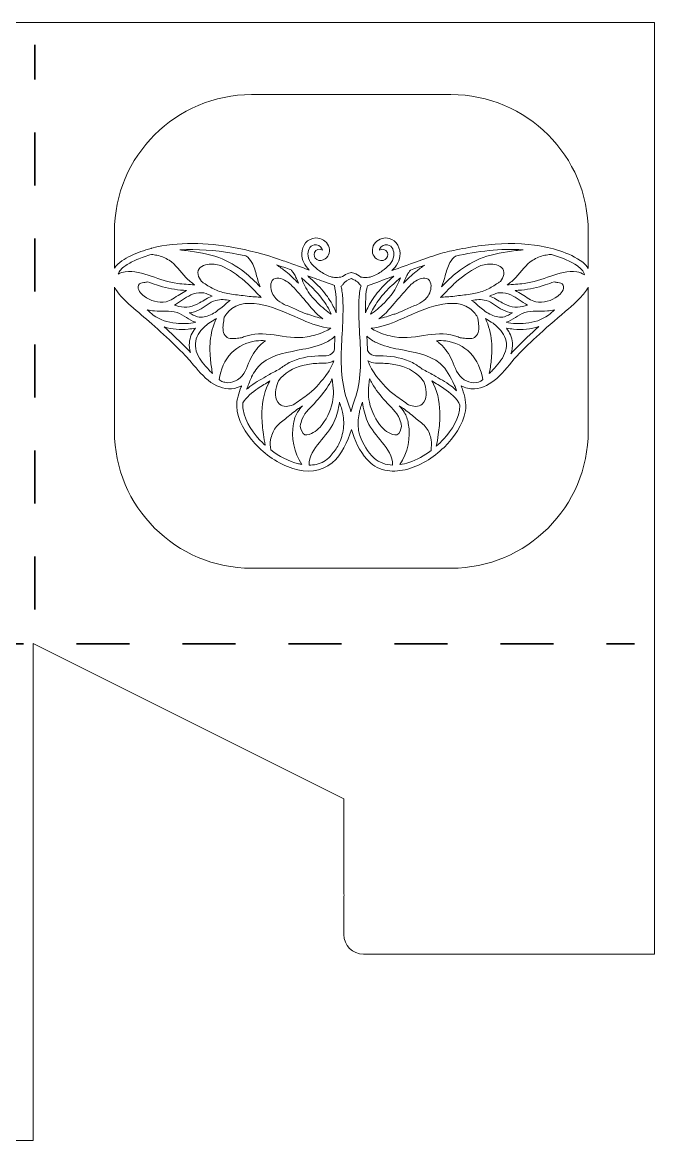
# Model space of a CAD drawing. Extents: x -186 to 798, y -614 to -178.
# Drawn here: x 552.3 to 798.2, y -613.6 to -178.5 of the extents above; entities that cross this region are included whole.
import ezdxf

# ---------------------------------------------------------------- set-up
doc = ezdxf.new("R2010")
doc.units = 0
doc.header["$MEASUREMENT"] = 0
doc.linetypes.add('AI-Linetype-4', pattern=[41.240002, 20.620001, -20.620001])
doc.linetypes.add('AI-Linetype-5', pattern=[41.240002, 20.620001, -20.620001])
doc.layers.add('Layer 1', color=7, linetype='Continuous')

# ---------------------------------------------------------------- blocks, each defined once
blk = doc.blocks.new('block 2')
at = {"layer": 'Layer 1', "lineweight": 0}
for points, knots in [([(322.07, -178.46), (322.07, -178.46), (72.07, -178.46), (72.07, -178.46), (72.07, -178.46), (65.76, -178.46), (65.76, -178.46), (65.76, -178.46), (-166.11, -178.46), (-166.11, -178.46), (-166.11, -178.46), (-166.11, -178.83), (-166.11, -178.83), (-166.11, -178.83), (-167.48, -178.83), (-167.48, -178.83), (-167.48, -178.83), (-168.48, -178.83), (-168.48, -178.83), (-168.48, -178.83), (-185.89, -202.82), (-185.89, -202.82), (-185.89, -202.82), (-185.89, -392.3), (-185.89, -392.3), (-185.89, -392.3), (-168.48, -420.23), (-168.48, -420.23), (-168.48, -420.23), (-168.34, -420.23), (-168.34, -420.23), (-168.34, -420.23), (-167.48, -421.95), (-167.48, -421.95), (-167.48, -421.95), (-158.8, -439.3), (-158.8, -439.3), (-158.8, -439.3), (-107.9, -541.09), (-107.9, -541.09), (-107.9, -541.09), (-107.9, -589.36), (-107.9, -589.36), (-107.9, -589.57), (-107.89, -589.78), (-107.88, -589.99), (-108.03, -590.57), (-108.11, -591.17), (-108.11, -591.8), (-108.11, -591.8), (-108.11, -605.99), (-108.11, -605.99), (-108.11, -610.19), (-104.7, -613.6), (-100.5, -613.6), (-100.5, -613.6), (-86.31, -613.6), (-86.31, -613.6), (-85.89, -613.6), (-85.49, -613.56), (-85.09, -613.49), (-84.64, -613.52), (-84.19, -613.53), (-83.73, -613.53), (-83.73, -613.53), (-11.22, -613.53), (-11.22, -613.53), (-10.81, -613.53), (-10.41, -613.52), (-10.01, -613.5), (-9.63, -613.56), (-9.25, -613.6), (-8.86, -613.6), (-8.86, -613.6), (5.34, -613.6), (5.34, -613.6), (9.54, -613.6), (12.95, -610.19), (12.95, -605.99), (12.95, -605.99), (12.95, -591.8), (12.95, -591.8), (12.95, -591.5), (12.93, -591.22), (12.89, -590.94), (12.93, -590.43), (12.95, -589.93), (12.95, -589.42), (12.95, -589.42), (12.95, -541.09), (12.95, -541.09), (12.95, -541.09), (63.83, -439.3), (63.83, -439.3), (63.83, -439.3), (65.76, -435.43), (65.76, -435.43), (65.76, -435.43), (73.39, -420.18), (73.39, -420.18), (73.39, -420.18), (73.39, -541.09), (73.39, -541.09), (73.39, -541.09), (170.09, -541.09), (170.09, -541.09), (170.36, -541.09), (170.63, -541.08), (170.89, -541.07), (171.38, -541.16), (171.89, -541.22), (172.41, -541.22), (172.41, -541.22), (186.61, -541.22), (186.61, -541.22), (190.81, -541.22), (194.21, -537.81), (194.21, -533.61), (194.21, -533.61), (194.21, -519.42), (194.21, -519.42), (194.21, -519.09), (194.19, -518.77), (194.15, -518.46), (194.18, -517.93), (194.2, -517.4), (194.2, -516.86), (194.2, -516.86), (194.2, -480.6), (194.2, -480.6), (194.2, -480.6), (314.74, -420.33), (314.74, -420.33), (314.74, -420.33), (314.74, -613.53), (314.74, -613.53), (314.74, -613.53), (351, -613.53), (351, -613.53), (351.91, -613.53), (352.8, -613.48), (353.67, -613.39), (353.67, -613.39), (367.45, -613.39), (367.45, -613.39), (371.65, -613.39), (375.06, -609.98), (375.06, -605.78), (375.06, -605.78), (375.06, -592.1), (375.06, -592.1), (375.16, -591.22), (375.21, -590.33), (375.22, -589.42), (375.22, -589.42), (375.22, -541.09), (375.22, -541.09), (375.22, -541.09), (496.07, -541.09), (496.07, -541.09), (496.07, -541.09), (496.07, -589.36), (496.07, -589.36), (496.07, -589.56), (496.08, -589.76), (496.08, -589.96), (495.97, -590.48), (495.9, -591.03), (495.9, -591.58), (495.9, -591.58), (495.9, -605.78), (495.9, -605.78), (495.9, -609.98), (499.31, -613.39), (503.51, -613.39), (503.51, -613.39), (517.6, -613.39), (517.6, -613.39), (518.47, -613.48), (519.35, -613.53), (520.24, -613.53), (520.24, -613.53), (556.53, -613.53), (556.53, -613.53), (556.53, -613.53), (556.53, -420.18), (556.53, -420.18), (556.53, -420.18), (677.35, -480.59), (677.35, -480.59), (677.35, -480.6), (677.36, -516.91), (677.35, -516.92), (677.35, -517.32), (677.36, -517.72), (677.38, -518.12), (677.33, -518.48), (677.3, -518.84), (677.3, -519.2), (677.3, -519.2), (677.3, -533.4), (677.3, -533.4), (677.3, -537.6), (680.7, -541.01), (684.9, -541.01), (684.9, -541.01), (699.1, -541.01), (699.1, -541.01), (699.21, -541.01), (699.31, -541), (699.42, -540.99), (700.11, -541.05), (700.81, -541.09), (701.52, -541.09), (701.52, -541.09), (798.2, -541.09), (798.2, -541.09), (798.2, -541.09), (798.2, -178.46), (798.2, -178.46), (798.2, -178.46), (322.07, -178.46), (322.07, -178.46)], [0, 0, 0, 0, 1, 1, 1, 2, 2, 2, 3, 3, 3, 4, 4, 4, 5, 5, 5, 6, 6, 6, 7, 7, 7, 8, 8, 8, 9, 9, 9, 10, 10, 10, 11, 11, 11, 12, 12, 12, 13, 13, 13, 14, 14, 14, 15, 15, 15, 16, 16, 16, 17, 17, 17, 18, 18, 18, 19, 19, 19, 20, 20, 20, 21, 21, 21, 22, 22, 22, 23, 23, 23, 24, 24, 24, 25, 25, 25, 26, 26, 26, 27, 27, 27, 28, 28, 28, 29, 29, 29, 30, 30, 30, 31, 31, 31, 32, 32, 32, 33, 33, 33, 34, 34, 34, 35, 35, 35, 36, 36, 36, 37, 37, 37, 38, 38, 38, 39, 39, 39, 40, 40, 40, 41, 41, 41, 42, 42, 42, 43, 43, 43, 44, 44, 44, 45, 45, 45, 46, 46, 46, 47, 47, 47, 48, 48, 48, 49, 49, 49, 50, 50, 50, 51, 51, 51, 52, 52, 52, 53, 53, 53, 54, 54, 54, 55, 55, 55, 56, 56, 56, 57, 57, 57, 58, 58, 58, 59, 59, 59, 60, 60, 60, 61, 61, 61, 62, 62, 62, 63, 63, 63, 64, 64, 64, 65, 65, 65, 66, 66, 66, 67, 67, 67, 68, 68, 68, 69, 69, 69, 70, 70, 70, 71, 71, 71, 72, 72, 72, 73, 73, 73, 74, 74, 74, 74]), ([(772.37, -274.17), (771.83, -273.29), (771.1, -272.5), (770.23, -271.82), (767.64, -269.79), (764.38, -268.43), (761.29, -267.37), (758.13, -266.28), (754.85, -265.58), (751.54, -265.13), (744.73, -264.22), (737.82, -264.44), (731.02, -265.29), (727.65, -265.72), (724.31, -266.29), (721, -266.99), (718.69, -267.48), (716.34, -267.96), (714.08, -268.67), (711.23, -269.57), (708.41, -270.62), (705.59, -271.62), (702.39, -272.76), (699.19, -273.92), (695.99, -275.07), (697.85, -273.31), (699.24, -271.1), (699.18, -268.41), (699.11, -265.25), (697.03, -262.42), (693.69, -262.35), (691.61, -262.3), (689.62, -263.51), (688.77, -265.41), (687.99, -267.17), (688.45, -269.39), (690.08, -270.52), (691.02, -271.18), (692.34, -271.36), (693.36, -270.74), (694.24, -270.2), (694.63, -269.04), (694.25, -268.07), (693.74, -266.8), (692.27, -266.36), (691.17, -267.04), (691.19, -266.84), (691.23, -266.65), (691.31, -266.48), (691.82, -265.35), (693.11, -264.8), (694.29, -265.01), (696.27, -265.35), (696.91, -267.49), (696.74, -269.25), (696.5, -271.84), (694.24, -273.75), (692.26, -275.17), (690.98, -276.09), (689.55, -276.89), (688.05, -277.39), (687.35, -277.63), (686.62, -277.73), (685.88, -277.73), (685.31, -277.72), (684.57, -277.71), (683.94, -277.56), (683.12, -276.89), (682.19, -276.36), (681.17, -276.02), (680.89, -275.93), (680.6, -275.85), (680.31, -275.78), (680.28, -275.78), (680.26, -275.77), (680.23, -275.77), (680.21, -275.77), (680.18, -275.78), (680.16, -275.78), (679.86, -275.85), (679.57, -275.93), (679.29, -276.02), (678.39, -276.32), (677.55, -276.77), (676.8, -277.34), (676.79, -277.35), (676.77, -277.35), (676.76, -277.36), (676.06, -277.69), (675, -277.72), (674.24, -277.73), (673.5, -277.73), (672.77, -277.63), (672.07, -277.39), (670.57, -276.89), (669.14, -276.09), (667.86, -275.17), (665.88, -273.75), (663.62, -271.84), (663.38, -269.25), (663.21, -267.49), (663.84, -265.35), (665.83, -265.01), (667.01, -264.8), (668.3, -265.35), (668.81, -266.48), (668.89, -266.65), (668.93, -266.84), (668.95, -267.04), (667.85, -266.36), (666.38, -266.8), (665.87, -268.07), (665.49, -269.04), (665.88, -270.2), (666.76, -270.74), (667.78, -271.36), (669.1, -271.18), (670.04, -270.52), (671.67, -269.39), (672.13, -267.17), (671.34, -265.41), (670.5, -263.51), (668.5, -262.3), (666.43, -262.35), (663.08, -262.42), (661, -265.25), (660.94, -268.41), (660.88, -270.99), (662.15, -273.12), (663.89, -274.84), (661.87, -274.12), (659.86, -273.4), (657.84, -272.68), (655.98, -272.01), (654.13, -271.35), (652.27, -270.69), (647.46, -269), (639.43, -266.87), (634.41, -266.02), (624.08, -264.28), (612.91, -263.63), (602.64, -266.32), (602.61, -266.32), (602.59, -266.32), (602.56, -266.32), (602.47, -266.31), (602.39, -266.35), (602.33, -266.4), (599.65, -267.12), (597.02, -268.07), (594.5, -269.29), (592.12, -270.44), (589.52, -271.84), (588.08, -274.13), (588.08, -274.13), (588.08, -259.94), (588.08, -259.94), (588.08, -230.46), (611.98, -206.56), (641.46, -206.56), (641.46, -206.56), (718.99, -206.56), (718.99, -206.56), (748.47, -206.56), (772.37, -230.46), (772.37, -259.94), (772.37, -259.94), (772.37, -274.17), (772.37, -274.17)], [0, 0, 0, 0, 1, 1, 1, 2, 2, 2, 3, 3, 3, 4, 4, 4, 5, 5, 5, 6, 6, 6, 7, 7, 7, 8, 8, 8, 9, 9, 9, 10, 10, 10, 11, 11, 11, 12, 12, 12, 13, 13, 13, 14, 14, 14, 15, 15, 15, 16, 16, 16, 17, 17, 17, 18, 18, 18, 19, 19, 19, 20, 20, 20, 21, 21, 21, 22, 22, 22, 23, 23, 23, 24, 24, 24, 25, 25, 25, 26, 26, 26, 27, 27, 27, 28, 28, 28, 29, 29, 29, 30, 30, 30, 31, 31, 31, 32, 32, 32, 33, 33, 33, 34, 34, 34, 35, 35, 35, 36, 36, 36, 37, 37, 37, 38, 38, 38, 39, 39, 39, 40, 40, 40, 41, 41, 41, 42, 42, 42, 43, 43, 43, 44, 44, 44, 45, 45, 45, 46, 46, 46, 47, 47, 47, 48, 48, 48, 49, 49, 49, 50, 50, 50, 51, 51, 51, 52, 52, 52, 53, 53, 53, 54, 54, 54, 55, 55, 55, 56, 56, 56, 56]), ([(615.87, -277.72), (616.9, -278.8), (618.08, -279.75), (619.32, -280.62), (617.12, -280.37), (614.88, -280.33), (612.69, -280.04), (609.09, -279.56), (605.77, -278.35), (602.35, -277.21), (599.22, -276.17), (595.57, -274.99), (592.24, -275.47), (591.32, -275.6), (590.36, -275.94), (589.53, -276.46), (589.57, -276.32), (589.62, -276.19), (589.67, -276.06), (590.21, -274.75), (591.38, -273.77), (592.54, -273.03), (593.89, -272.16), (595.34, -271.43), (596.81, -270.78), (598.67, -269.96), (600.59, -269.29), (602.55, -268.76), (603.24, -268.84), (603.94, -268.95), (604.62, -269.09), (606.33, -269.44), (607.83, -270.08), (609.31, -271), (612.02, -272.69), (613.7, -275.45), (615.87, -277.72)], [0, 0, 0, 0, 1, 1, 1, 2, 2, 2, 3, 3, 3, 4, 4, 4, 5, 5, 5, 6, 6, 6, 7, 7, 7, 8, 8, 8, 9, 9, 9, 10, 10, 10, 11, 11, 11, 12, 12, 12, 12]), ([(638.62, -275.66), (635.59, -273.31), (632.25, -271.33), (628.66, -269.98), (624.59, -268.46), (620.25, -267.8), (615.95, -267.29), (615.15, -267.19), (614.34, -267.1), (613.53, -267.02), (614.39, -266.96), (615.24, -266.93), (616.09, -266.9), (622.89, -266.73), (629.68, -267.46), (636.35, -268.74), (637.31, -268.92), (638.27, -269.11), (639.23, -269.32), (640.18, -269.99), (640.95, -270.82), (641.55, -271.92), (642.44, -273.55), (642.94, -275.29), (643.4, -277.07), (643.78, -278.56), (644.21, -279.98), (644.78, -281.33), (642.83, -279.33), (640.85, -277.39), (638.62, -275.66)], [0, 0, 0, 0, 1, 1, 1, 2, 2, 2, 3, 3, 3, 4, 4, 4, 5, 5, 5, 6, 6, 6, 7, 7, 7, 8, 8, 8, 9, 9, 9, 10, 10, 10, 10]), ([(744.17, -267.29), (739.87, -267.8), (735.53, -268.46), (731.46, -269.98), (727.87, -271.33), (724.52, -273.31), (721.5, -275.66), (719.27, -277.39), (717.28, -279.33), (715.34, -281.33), (715.91, -279.98), (716.34, -278.56), (716.72, -277.07), (717.18, -275.29), (717.68, -273.55), (718.57, -271.92), (719.13, -270.88), (719.85, -270.09), (720.73, -269.43), (729.23, -267.55), (738.26, -266.35), (747.06, -266.97), (746.09, -267.07), (745.13, -267.17), (744.17, -267.29)], [0, 0, 0, 0, 1, 1, 1, 2, 2, 2, 3, 3, 3, 4, 4, 4, 5, 5, 5, 6, 6, 6, 7, 7, 7, 8, 8, 8, 8]), ([(757.77, -277.21), (754.35, -278.35), (751.03, -279.56), (747.43, -280.04), (745.24, -280.33), (743, -280.37), (740.8, -280.62), (742.04, -279.75), (743.22, -278.8), (744.25, -277.72), (746.42, -275.45), (748.09, -272.69), (750.81, -271), (752.28, -270.08), (753.79, -269.44), (755.49, -269.09), (756.24, -268.94), (757, -268.82), (757.76, -268.73), (758.25, -268.87), (758.74, -269.01), (759.23, -269.15), (762.33, -270.1), (765.45, -271.37), (768.16, -273.18), (769.52, -274.1), (770.58, -275.27), (770.92, -276.68), (770.02, -276.04), (768.92, -275.62), (767.88, -275.47), (764.55, -274.99), (760.9, -276.17), (757.77, -277.21)], [0, 0, 0, 0, 1, 1, 1, 2, 2, 2, 3, 3, 3, 4, 4, 4, 5, 5, 5, 6, 6, 6, 7, 7, 7, 8, 8, 8, 9, 9, 9, 10, 10, 10, 11, 11, 11, 11]), ([(644.05, -285.37), (643.13, -285.25), (642.19, -285.19), (641.26, -285.19), (641.23, -285.19), (641.21, -285.18), (641.19, -285.18), (640.18, -285.03), (639.17, -284.9), (638.15, -284.79), (636.16, -284.57), (634.16, -284.33), (632.18, -283.96), (630.44, -283.64), (628.74, -283.19), (627.14, -282.42), (625.65, -281.71), (624.26, -280.81), (622.88, -279.92), (622.56, -279.71), (622.24, -279.5), (621.92, -279.29), (621.32, -278.48), (620.83, -277.61), (620.62, -276.63), (620.14, -274.28), (622.15, -272.91), (624.23, -272.62), (625.96, -272.37), (627.8, -272.57), (629.49, -273.06), (632.89, -274.58), (636.01, -276.75), (638.8, -279.2), (640.19, -280.42), (641.52, -281.71), (642.8, -283.04), (643.6, -283.87), (644.37, -284.73), (645.19, -285.54), (644.81, -285.47), (644.43, -285.41), (644.05, -285.37)], [0, 0, 0, 0, 1, 1, 1, 2, 2, 2, 3, 3, 3, 4, 4, 4, 5, 5, 5, 6, 6, 6, 7, 7, 7, 8, 8, 8, 9, 9, 9, 10, 10, 10, 11, 11, 11, 12, 12, 12, 13, 13, 13, 14, 14, 14, 14]), ([(651.15, -272.77), (653.04, -273.44), (654.93, -274.11), (656.82, -274.78), (657.05, -275.11), (657.35, -275.41), (657.58, -275.73), (657.96, -276.27), (658.26, -276.85), (658.55, -277.43), (658.95, -278.27), (659.3, -279.13), (659.65, -279.98), (658.09, -278.36), (656.47, -276.81), (654.71, -275.4), (653.58, -274.49), (652.39, -273.6), (651.15, -272.77)], [0, 0, 0, 0, 1, 1, 1, 2, 2, 2, 3, 3, 3, 4, 4, 4, 5, 5, 5, 6, 6, 6, 6]), ([(700.47, -279.98), (700.82, -279.13), (701.17, -278.27), (701.57, -277.43), (701.85, -276.85), (702.16, -276.27), (702.54, -275.73), (702.74, -275.45), (702.99, -275.19), (703.21, -274.91), (705.06, -274.23), (706.92, -273.55), (708.78, -272.9), (707.61, -273.69), (706.48, -274.54), (705.4, -275.4), (703.65, -276.81), (702.02, -278.36), (700.47, -279.98)], [0, 0, 0, 0, 1, 1, 1, 2, 2, 2, 3, 3, 3, 4, 4, 4, 5, 5, 5, 6, 6, 6, 6]), ([(717.32, -283.04), (718.6, -281.71), (719.93, -280.42), (721.31, -279.2), (724.11, -276.75), (727.23, -274.58), (730.63, -273.06), (732.32, -272.57), (734.16, -272.37), (735.89, -272.62), (737.97, -272.91), (739.98, -274.28), (739.5, -276.63), (739.29, -277.61), (738.8, -278.48), (738.2, -279.29), (737.88, -279.5), (737.56, -279.71), (737.24, -279.92), (735.85, -280.81), (734.47, -281.71), (732.98, -282.42), (731.38, -283.19), (729.68, -283.64), (727.93, -283.96), (725.96, -284.33), (723.96, -284.57), (721.97, -284.79), (720.95, -284.9), (719.94, -285.03), (718.92, -285.18), (718.9, -285.18), (718.88, -285.19), (718.86, -285.19), (717.93, -285.19), (716.99, -285.25), (716.07, -285.37), (715.69, -285.41), (715.31, -285.47), (714.93, -285.54), (715.75, -284.73), (716.52, -283.87), (717.32, -283.04)], [0, 0, 0, 0, 1, 1, 1, 2, 2, 2, 3, 3, 3, 4, 4, 4, 5, 5, 5, 6, 6, 6, 7, 7, 7, 8, 8, 8, 9, 9, 9, 10, 10, 10, 11, 11, 11, 12, 12, 12, 13, 13, 13, 14, 14, 14, 14]), ([(655.43, -279.46), (655.83, -279.74), (656.22, -280.05), (656.6, -280.38), (658.41, -282.27), (660.14, -284.24), (661.84, -286.19), (663.78, -288.42), (665.63, -290.91), (667.9, -292.83), (668.31, -293.17), (668.73, -293.49), (669.17, -293.78), (667.21, -293.36), (665.3, -292.69), (663.4, -292.06), (662.9, -291.9), (662.39, -291.73), (661.88, -291.55), (660.84, -291.13), (659.82, -290.68), (658.79, -290.22), (657.23, -289.53), (655.67, -288.84), (654.09, -288.2), (652.98, -287.56), (651.92, -286.85), (650.94, -286.03), (650.92, -286.01), (650.89, -285.98), (650.87, -285.95), (650.26, -285.28), (649.75, -284.52), (649.39, -283.68), (648.76, -282.22), (648.51, -279.53), (649.95, -278.41), (651.43, -277.24), (654.13, -278.56), (655.43, -279.46)], [0, 0, 0, 0, 1, 1, 1, 2, 2, 2, 3, 3, 3, 4, 4, 4, 5, 5, 5, 6, 6, 6, 7, 7, 7, 8, 8, 8, 9, 9, 9, 10, 10, 10, 11, 11, 11, 12, 12, 12, 13, 13, 13, 13]), ([(667.29, -284.1), (668.79, -285.83), (670.19, -287.71), (671.31, -289.72), (671.72, -290.46), (672.08, -291.22), (672.42, -291.99), (671.48, -291.46), (670.59, -290.81), (669.77, -290.08), (667.92, -288.45), (666.11, -286.68), (664.54, -284.78), (662.97, -282.89), (661.99, -280.82), (661.07, -278.56), (660.98, -278.35), (660.89, -278.13), (660.8, -277.91), (661.2, -278.25), (661.61, -278.59), (662.01, -278.94), (663.87, -280.54), (665.67, -282.23), (667.29, -284.1)], [0, 0, 0, 0, 1, 1, 1, 2, 2, 2, 3, 3, 3, 4, 4, 4, 5, 5, 5, 6, 6, 6, 7, 7, 7, 8, 8, 8, 8]), ([(674.31, -291.49), (674.01, -290.62), (673.62, -289.78), (673.21, -288.96), (672.13, -286.83), (670.8, -284.85), (669.25, -283.04), (667.53, -281.02), (665.62, -279.18), (663.62, -277.44), (663.47, -277.31), (663.32, -277.19), (663.17, -277.06), (665.6, -277.93), (668.02, -278.79), (670.44, -279.66), (671.5, -280.04), (672.56, -280.42), (673.62, -280.79), (673.99, -282.36), (674.25, -283.86), (674.29, -285.52), (674.33, -287.51), (674.36, -289.5), (674.31, -291.49)], [0, 0, 0, 0, 1, 1, 1, 2, 2, 2, 3, 3, 3, 4, 4, 4, 5, 5, 5, 6, 6, 6, 7, 7, 7, 8, 8, 8, 8]), ([(683.55, -301.09), (683.97, -308.74), (684.25, -316.59), (681.97, -323.99), (681.35, -326.01), (680.6, -327.98), (680.06, -330.01), (679.52, -327.98), (678.77, -326.01), (678.15, -323.99), (675.86, -316.59), (676.15, -308.74), (676.57, -301.09), (676.78, -297.15), (677.04, -293.19), (677.01, -289.24), (676.99, -287.35), (676.92, -285.47), (676.68, -283.6), (676.57, -282.82), (676.44, -281.99), (676.18, -281.23), (676.45, -281.05), (676.68, -280.77), (676.93, -280.43), (677.76, -279.33), (678.93, -278.58), (680.23, -278.18), (681.62, -278.61), (682.8, -279.44), (683.68, -280.64), (683.79, -280.79), (683.9, -280.92), (684.01, -281.03), (683.7, -281.85), (683.55, -282.75), (683.44, -283.6), (683.2, -285.47), (683.12, -287.35), (683.11, -289.24), (683.08, -293.19), (683.34, -297.15), (683.55, -301.09)], [0, 0, 0, 0, 1, 1, 1, 2, 2, 2, 3, 3, 3, 4, 4, 4, 5, 5, 5, 6, 6, 6, 7, 7, 7, 8, 8, 8, 9, 9, 9, 10, 10, 10, 11, 11, 11, 12, 12, 12, 13, 13, 13, 14, 14, 14, 14]), ([(696.5, -277.44), (694.5, -279.18), (692.59, -281.02), (690.87, -283.04), (689.32, -284.85), (687.99, -286.83), (686.91, -288.96), (686.49, -289.78), (686.11, -290.62), (685.8, -291.49), (685.76, -289.5), (685.78, -287.51), (685.83, -285.52), (685.87, -283.91), (686.11, -282.45), (686.47, -280.95), (686.96, -280.77), (687.45, -280.58), (687.94, -280.4), (690.86, -279.36), (693.78, -278.31), (696.7, -277.27), (696.63, -277.33), (696.56, -277.38), (696.5, -277.44)], [0, 0, 0, 0, 1, 1, 1, 2, 2, 2, 3, 3, 3, 4, 4, 4, 5, 5, 5, 6, 6, 6, 7, 7, 7, 8, 8, 8, 8]), ([(699.05, -278.56), (698.13, -280.82), (697.14, -282.89), (695.58, -284.78), (694, -286.68), (692.2, -288.45), (690.35, -290.08), (689.53, -290.81), (688.64, -291.46), (687.7, -291.99), (688.04, -291.22), (688.4, -290.46), (688.81, -289.72), (689.93, -287.71), (691.33, -285.83), (692.83, -284.1), (694.45, -282.23), (696.24, -280.54), (698.11, -278.94), (698.51, -278.59), (698.91, -278.25), (699.32, -277.91), (699.23, -278.13), (699.14, -278.35), (699.05, -278.56)], [0, 0, 0, 0, 1, 1, 1, 2, 2, 2, 3, 3, 3, 4, 4, 4, 5, 5, 5, 6, 6, 6, 7, 7, 7, 8, 8, 8, 8]), ([(703.52, -280.38), (703.9, -280.05), (704.29, -279.74), (704.69, -279.46), (705.99, -278.56), (708.68, -277.24), (710.17, -278.41), (711.61, -279.53), (711.36, -282.22), (710.73, -283.68), (710.37, -284.52), (709.86, -285.28), (709.25, -285.95), (709.23, -285.98), (709.2, -286.01), (709.17, -286.03), (708.2, -286.85), (707.14, -287.56), (706.03, -288.2), (704.45, -288.84), (702.89, -289.53), (701.33, -290.22), (700.3, -290.68), (699.27, -291.13), (698.24, -291.55), (697.73, -291.73), (697.22, -291.9), (696.72, -292.06), (694.82, -292.69), (692.91, -293.36), (690.95, -293.78), (691.39, -293.49), (691.81, -293.17), (692.22, -292.83), (694.48, -290.91), (696.34, -288.42), (698.28, -286.19), (699.98, -284.24), (701.7, -282.27), (703.52, -280.38)], [0, 0, 0, 0, 1, 1, 1, 2, 2, 2, 3, 3, 3, 4, 4, 4, 5, 5, 5, 6, 6, 6, 7, 7, 7, 8, 8, 8, 9, 9, 9, 10, 10, 10, 11, 11, 11, 12, 12, 12, 13, 13, 13, 13]), ([(772.37, -337.46), (772.37, -366.95), (748.47, -390.85), (718.99, -390.85), (718.99, -390.85), (641.46, -390.85), (641.46, -390.85), (611.98, -390.85), (588.08, -366.95), (588.08, -337.46), (588.08, -337.46), (588.08, -281.48), (588.08, -281.48), (588.09, -281.48), (588.1, -281.49), (588.11, -281.49), (588.28, -281.81), (588.46, -282.13), (588.66, -282.43), (590.2, -284.87), (592.34, -286.91), (594.49, -288.8), (597.16, -291.15), (599.91, -293.4), (602.58, -295.75), (605.69, -298.48), (608.74, -301.28), (611.72, -304.15), (613.14, -305.52), (614.57, -306.88), (615.89, -308.35), (617.24, -309.84), (618.5, -311.41), (619.81, -312.94), (622.14, -315.64), (624.67, -318.37), (627.96, -319.89), (630.85, -321.22), (634.02, -321.48), (636.96, -320.17), (637.15, -320.09), (637.34, -320), (637.52, -319.9), (637.47, -320.03), (637.42, -320.16), (637.37, -320.29), (636.51, -322.63), (635.54, -325.26), (635.65, -327.79), (635.88, -333.26), (639.12, -338.38), (642.71, -342.3), (646.69, -346.65), (651.82, -350.24), (657.47, -352.03), (662.68, -353.67), (668.51, -353.56), (672.8, -349.85), (676.59, -346.57), (678.66, -341.72), (680.24, -336.94), (681.62, -341.1), (683.37, -345.21), (686.28, -348.48), (688.12, -350.54), (690.5, -352.11), (693.22, -352.7), (695.82, -353.27), (698.52, -353.12), (701.11, -352.54), (706.84, -351.24), (712.11, -347.87), (716.28, -343.82), (720.18, -340.03), (723.7, -335.09), (724.61, -329.61), (725.08, -326.7), (724.39, -323.98), (723.43, -321.23), (723.27, -320.78), (723.11, -320.33), (722.94, -319.88), (724.52, -320.7), (726.27, -321.16), (728.12, -321.05), (731.41, -320.85), (734.35, -319.13), (736.78, -317), (739.7, -314.43), (741.98, -311.22), (744.58, -308.35), (747.31, -305.32), (750.38, -302.55), (753.38, -299.79), (757.13, -296.35), (760.97, -293.02), (764.87, -289.76), (766.37, -288.5), (767.82, -287.19), (769.15, -285.77), (770.34, -284.51), (771.55, -283.07), (772.37, -281.48), (772.37, -281.48), (772.37, -337.46), (772.37, -337.46)], [0, 0, 0, 0, 1, 1, 1, 2, 2, 2, 3, 3, 3, 4, 4, 4, 5, 5, 5, 6, 6, 6, 7, 7, 7, 8, 8, 8, 9, 9, 9, 10, 10, 10, 11, 11, 11, 12, 12, 12, 13, 13, 13, 14, 14, 14, 15, 15, 15, 16, 16, 16, 17, 17, 17, 18, 18, 18, 19, 19, 19, 20, 20, 20, 21, 21, 21, 22, 22, 22, 23, 23, 23, 24, 24, 24, 25, 25, 25, 26, 26, 26, 27, 27, 27, 28, 28, 28, 29, 29, 29, 30, 30, 30, 31, 31, 31, 32, 32, 32, 33, 33, 33, 34, 34, 34, 35, 35, 35, 35]), ([(610.83, -285.99), (609.97, -286.51), (609.08, -286.93), (608.18, -287.26), (605.16, -287.57), (602.03, -286.88), (599.61, -285), (598.43, -284.08), (596.77, -282.39), (597.47, -280.74), (597.84, -279.87), (598.72, -279.78), (599.54, -279.67), (599.99, -279.61), (600.47, -279.51), (600.96, -279.44), (602.14, -279.82), (603.31, -280.23), (604.47, -280.63), (607.5, -281.68), (610.58, -282.32), (613.76, -282.62), (614.56, -282.69), (615.36, -282.76), (616.16, -282.8), (614.29, -283.68), (612.61, -284.93), (610.83, -285.99)], [0, 0, 0, 0, 1, 1, 1, 2, 2, 2, 3, 3, 3, 4, 4, 4, 5, 5, 5, 6, 6, 6, 7, 7, 7, 8, 8, 8, 9, 9, 9, 9]), ([(751.94, -287.26), (751.04, -286.93), (750.15, -286.51), (749.29, -285.99), (747.51, -284.93), (745.83, -283.68), (743.96, -282.8), (744.76, -282.76), (745.56, -282.69), (746.36, -282.62), (749.54, -282.32), (752.62, -281.68), (755.64, -280.63), (756.81, -280.23), (757.98, -279.82), (759.16, -279.44), (759.64, -279.51), (760.12, -279.61), (760.57, -279.67), (761.4, -279.78), (762.28, -279.87), (762.65, -280.74), (763.35, -282.39), (761.69, -284.08), (760.51, -285), (758.08, -286.88), (754.96, -287.57), (751.94, -287.26)], [0, 0, 0, 0, 1, 1, 1, 2, 2, 2, 3, 3, 3, 4, 4, 4, 5, 5, 5, 6, 6, 6, 7, 7, 7, 8, 8, 8, 9, 9, 9, 9]), ([(617.82, -284.53), (619.16, -283.93), (620.59, -283.65), (622.05, -283.65), (622.34, -283.65), (622.62, -283.67), (622.89, -283.71), (623.98, -284.1), (625.04, -284.58), (626.13, -284.96), (624.37, -285.58), (622.85, -286.63), (621.18, -287.63), (618.71, -289.11), (615.98, -289.65), (613.15, -288.97), (612.6, -288.83), (612.01, -288.65), (611.38, -288.46), (613.57, -287.22), (615.52, -285.56), (617.82, -284.53)], [0, 0, 0, 0, 1, 1, 1, 2, 2, 2, 3, 3, 3, 4, 4, 4, 5, 5, 5, 6, 6, 6, 7, 7, 7, 7]), ([(625.42, -292.29), (623.83, -293), (622.06, -293.43), (620.34, -292.98), (619.22, -292.68), (618.21, -292.09), (617.21, -291.48), (618.53, -291.31), (619.83, -290.92), (621.01, -290.34), (623.24, -289.23), (625.02, -287.38), (627.46, -286.68), (629.41, -286.12), (631.25, -286.3), (633.13, -286.68), (631.97, -287.39), (630.96, -288.38), (629.94, -289.22), (628.53, -290.37), (627.09, -291.55), (625.42, -292.29)], [0, 0, 0, 0, 1, 1, 1, 2, 2, 2, 3, 3, 3, 4, 4, 4, 5, 5, 5, 6, 6, 6, 7, 7, 7, 7]), ([(661.28, -294.27), (664.74, -295.73), (668.43, -297.12), (672.21, -297.43), (671.45, -297.97), (670.63, -298.41), (669.79, -298.8), (667.63, -299.79), (665.37, -300.45), (663.03, -300.84), (658.68, -301.56), (654.45, -300.74), (650.16, -300.08), (646.12, -299.45), (642.16, -299.41), (638.29, -300.88), (638.05, -300.97), (637.81, -301.07), (637.56, -301.17), (637.38, -301.19), (637.21, -301.21), (637.03, -301.23), (636.28, -301.32), (635.53, -301.46), (634.78, -301.51), (633.2, -301.61), (631.59, -301.36), (630.8, -299.81), (629.98, -298.21), (630.36, -296.28), (630.57, -294.58), (630.62, -294.09), (630.68, -293.6), (630.78, -293.11), (631.59, -291.86), (632.57, -290.73), (633.75, -289.82), (637.6, -286.87), (643.5, -287.67), (647.84, -288.88), (652.51, -290.18), (656.83, -292.39), (661.28, -294.27)], [0, 0, 0, 0, 1, 1, 1, 2, 2, 2, 3, 3, 3, 4, 4, 4, 5, 5, 5, 6, 6, 6, 7, 7, 7, 8, 8, 8, 9, 9, 9, 10, 10, 10, 11, 11, 11, 12, 12, 12, 13, 13, 13, 14, 14, 14, 14]), ([(726.36, -289.82), (727.54, -290.73), (728.53, -291.86), (729.34, -293.11), (729.44, -293.6), (729.49, -294.09), (729.55, -294.58), (729.76, -296.28), (730.14, -298.21), (729.31, -299.81), (728.53, -301.36), (726.92, -301.61), (725.33, -301.51), (724.58, -301.46), (723.84, -301.32), (723.09, -301.23), (722.91, -301.21), (722.73, -301.19), (722.55, -301.17), (722.31, -301.07), (722.07, -300.97), (721.82, -300.88), (717.96, -299.41), (714, -299.45), (709.96, -300.08), (705.66, -300.74), (701.44, -301.56), (697.08, -300.84), (694.75, -300.45), (692.49, -299.79), (690.33, -298.8), (689.49, -298.41), (688.66, -297.97), (687.91, -297.43), (691.69, -297.12), (695.38, -295.73), (698.84, -294.27), (703.28, -292.39), (707.61, -290.18), (712.27, -288.88), (716.62, -287.67), (722.51, -286.87), (726.36, -289.82)], [0, 0, 0, 0, 1, 1, 1, 2, 2, 2, 3, 3, 3, 4, 4, 4, 5, 5, 5, 6, 6, 6, 7, 7, 7, 8, 8, 8, 9, 9, 9, 10, 10, 10, 11, 11, 11, 12, 12, 12, 13, 13, 13, 14, 14, 14, 14]), ([(730.18, -289.22), (729.16, -288.38), (728.15, -287.39), (726.99, -286.68), (728.87, -286.3), (730.71, -286.12), (732.65, -286.68), (735.09, -287.38), (736.87, -289.23), (739.11, -290.34), (740.29, -290.92), (741.59, -291.31), (742.91, -291.48), (741.91, -292.09), (740.9, -292.68), (739.78, -292.98), (738.06, -293.43), (736.29, -293), (734.7, -292.29), (733.03, -291.55), (731.59, -290.37), (730.18, -289.22)], [0, 0, 0, 0, 1, 1, 1, 2, 2, 2, 3, 3, 3, 4, 4, 4, 5, 5, 5, 6, 6, 6, 7, 7, 7, 7]), ([(733.99, -284.96), (735.08, -284.58), (736.14, -284.1), (737.23, -283.71), (737.5, -283.67), (737.78, -283.65), (738.07, -283.65), (739.53, -283.65), (740.96, -283.93), (742.3, -284.53), (744.6, -285.56), (746.55, -287.22), (748.74, -288.46), (748.11, -288.65), (747.51, -288.83), (746.97, -288.97), (744.14, -289.65), (741.41, -289.11), (738.94, -287.63), (737.27, -286.63), (735.75, -285.58), (733.99, -284.96)], [0, 0, 0, 0, 1, 1, 1, 2, 2, 2, 3, 3, 3, 4, 4, 4, 5, 5, 5, 6, 6, 6, 7, 7, 7, 7]), ([(612.04, -295.53), (608.79, -295.19), (605.84, -294.29), (603.2, -292.33), (602.38, -291.72), (601.63, -291.03), (600.85, -290.36), (601.78, -290.56), (602.71, -290.69), (603.62, -290.75), (606.55, -290.94), (609.59, -290.56), (612.44, -291.39), (615.1, -292.16), (617.01, -294.4), (619.69, -295.16), (617.19, -295.67), (614.6, -295.79), (612.04, -295.53)], [0, 0, 0, 0, 1, 1, 1, 2, 2, 2, 3, 3, 3, 4, 4, 4, 5, 5, 5, 6, 6, 6, 6]), ([(748.08, -295.53), (745.52, -295.79), (742.93, -295.67), (740.43, -295.16), (743.11, -294.4), (745.02, -292.16), (747.68, -291.39), (750.53, -290.56), (753.57, -290.94), (756.49, -290.75), (757.41, -290.69), (758.34, -290.56), (759.27, -290.36), (758.49, -291.03), (757.74, -291.72), (756.91, -292.33), (754.27, -294.29), (751.33, -295.19), (748.08, -295.53)], [0, 0, 0, 0, 1, 1, 1, 2, 2, 2, 3, 3, 3, 4, 4, 4, 5, 5, 5, 6, 6, 6, 6]), ([(625.47, -310.07), (625.64, -311.76), (625.97, -313.44), (626.24, -315.13), (625.81, -314.66), (625.34, -314.23), (624.93, -313.79), (624, -312.8), (623.09, -311.77), (622.26, -310.7), (620.67, -308.65), (619.39, -306.08), (619.57, -303.42), (619.73, -300.91), (621.21, -298.69), (622.99, -297), (623.55, -296.48), (624.15, -295.99), (624.78, -295.54), (625.67, -295.07), (626.52, -294.53), (627.31, -293.91), (627.46, -293.83), (627.61, -293.74), (627.76, -293.65), (626.4, -296.41), (625.64, -299.47), (625.36, -302.54), (625.12, -305.05), (625.22, -307.57), (625.47, -310.07)], [0, 0, 0, 0, 1, 1, 1, 2, 2, 2, 3, 3, 3, 4, 4, 4, 5, 5, 5, 6, 6, 6, 7, 7, 7, 8, 8, 8, 9, 9, 9, 10, 10, 10, 10]), ([(734.76, -302.54), (734.48, -299.47), (733.72, -296.41), (732.36, -293.65), (732.51, -293.74), (732.66, -293.83), (732.81, -293.91), (733.6, -294.53), (734.45, -295.07), (735.34, -295.54), (735.97, -295.99), (736.57, -296.48), (737.13, -297), (738.91, -298.69), (740.39, -300.91), (740.55, -303.42), (740.72, -306.08), (739.45, -308.65), (737.86, -310.7), (737.03, -311.77), (736.11, -312.8), (735.19, -313.79), (734.78, -314.23), (734.31, -314.66), (733.88, -315.13), (734.15, -313.44), (734.48, -311.76), (734.65, -310.07), (734.9, -307.57), (735, -305.05), (734.76, -302.54)], [0, 0, 0, 0, 1, 1, 1, 2, 2, 2, 3, 3, 3, 4, 4, 4, 5, 5, 5, 6, 6, 6, 7, 7, 7, 8, 8, 8, 9, 9, 9, 10, 10, 10, 10]), ([(617.65, -306.88), (616.82, -305.95), (615.97, -305.04), (615.08, -304.16), (612.59, -301.71), (610.04, -299.33), (607.45, -296.98), (610.44, -297.92), (613.72, -298.11), (616.75, -297.83), (617.69, -297.75), (618.63, -297.6), (619.56, -297.41), (618.28, -299.05), (617.4, -301.01), (617.22, -303.1), (617.11, -304.39), (617.28, -305.66), (617.65, -306.88)], [0, 0, 0, 0, 1, 1, 1, 2, 2, 2, 3, 3, 3, 4, 4, 4, 5, 5, 5, 6, 6, 6, 6]), ([(742.9, -303.1), (742.72, -301.01), (741.84, -299.05), (740.56, -297.41), (741.49, -297.6), (742.43, -297.75), (743.36, -297.83), (746.59, -298.12), (750.08, -297.89), (753.21, -296.8), (752.01, -297.89), (750.81, -298.98), (749.63, -300.09), (747.1, -302.45), (744.6, -304.84), (742.3, -307.42), (742.78, -306.04), (743.02, -304.59), (742.9, -303.1)], [0, 0, 0, 0, 1, 1, 1, 2, 2, 2, 3, 3, 3, 4, 4, 4, 5, 5, 5, 6, 6, 6, 6]), ([(633.61, -307.11), (636.17, -304.54), (639.55, -302.88), (643.14, -302.42), (644.36, -302.26), (645.59, -302.26), (646.82, -302.34), (646.29, -302.71), (645.79, -303.12), (645.32, -303.54), (643.34, -305.32), (641.81, -307.58), (640.71, -310), (639.44, -312.77), (638.78, -315.84), (635.98, -317.53), (634.9, -318.18), (633.5, -318.65), (632.16, -318.69), (631.8, -318.66), (631.44, -318.61), (631.08, -318.52), (630.51, -318.39), (629.96, -318.21), (629.43, -317.99), (629.2, -317.83), (628.99, -317.65), (628.8, -317.44), (629.37, -313.63), (630.88, -309.85), (633.61, -307.11)], [0, 0, 0, 0, 1, 1, 1, 2, 2, 2, 3, 3, 3, 4, 4, 4, 5, 5, 5, 6, 6, 6, 7, 7, 7, 8, 8, 8, 9, 9, 9, 10, 10, 10, 10]), ([(647.84, -315.75), (645.58, -317.06), (643.29, -318.36), (641.17, -319.89), (640.59, -320.3), (640.03, -320.75), (639.51, -321.24), (640.04, -319.77), (640.63, -318.31), (641.29, -316.9), (641.37, -316.73), (641.41, -316.57), (641.41, -316.4), (642.44, -314.47), (643.61, -312.63), (645.32, -311.21), (649.74, -307.51), (655.95, -306.74), (661.4, -305.67), (664.39, -305.09), (667.4, -304.38), (670.16, -303.06), (671.25, -302.53), (672.77, -301.66), (673.87, -300.55), (673.76, -302.42), (673.66, -304.29), (673.61, -306.16), (673.47, -306.45), (673.3, -306.72), (673.09, -306.98), (671.75, -308.6), (669.37, -308.21), (667.51, -308.26), (663.59, -308.36), (659.62, -309.09), (656.1, -310.87), (654.71, -311.58), (653.43, -312.44), (652.29, -313.44), (650.77, -314.13), (649.3, -314.91), (647.84, -315.75)], [0, 0, 0, 0, 1, 1, 1, 2, 2, 2, 3, 3, 3, 4, 4, 4, 5, 5, 5, 6, 6, 6, 7, 7, 7, 8, 8, 8, 9, 9, 9, 10, 10, 10, 11, 11, 11, 12, 12, 12, 13, 13, 13, 14, 14, 14, 14]), ([(707.83, -313.44), (706.69, -312.44), (705.41, -311.58), (704.02, -310.87), (700.5, -309.09), (696.52, -308.36), (692.61, -308.26), (690.75, -308.21), (688.36, -308.6), (687.03, -306.98), (686.82, -306.72), (686.65, -306.45), (686.51, -306.16), (686.46, -304.29), (686.36, -302.42), (686.25, -300.55), (687.35, -301.66), (688.87, -302.53), (689.96, -303.06), (692.72, -304.38), (695.73, -305.09), (698.72, -305.67), (704.17, -306.74), (710.38, -307.51), (714.8, -311.21), (717.4, -313.38), (718.75, -316.51), (720.27, -319.46), (720.47, -319.94), (720.66, -320.43), (720.84, -320.92), (720.94, -321.2), (721.05, -321.48), (721.16, -321.77), (720.48, -321.08), (719.73, -320.45), (718.95, -319.89), (716.83, -318.36), (714.53, -317.06), (712.27, -315.75), (710.82, -314.91), (709.34, -314.13), (707.83, -313.44)], [0, 0, 0, 0, 1, 1, 1, 2, 2, 2, 3, 3, 3, 4, 4, 4, 5, 5, 5, 6, 6, 6, 7, 7, 7, 8, 8, 8, 9, 9, 9, 10, 10, 10, 11, 11, 11, 12, 12, 12, 13, 13, 13, 14, 14, 14, 14]), ([(719.41, -310), (718.31, -307.58), (716.78, -305.32), (714.8, -303.54), (714.33, -303.12), (713.83, -302.71), (713.3, -302.34), (714.52, -302.26), (715.75, -302.26), (716.98, -302.42), (720.57, -302.88), (723.95, -304.54), (726.5, -307.11), (729.24, -309.85), (730.75, -313.63), (731.32, -317.44), (729.57, -319.38), (726.24, -318.8), (724.14, -317.53), (721.34, -315.84), (720.68, -312.77), (719.41, -310)], [0, 0, 0, 0, 1, 1, 1, 2, 2, 2, 3, 3, 3, 4, 4, 4, 5, 5, 5, 6, 6, 6, 7, 7, 7, 7]), ([(673.42, -310.12), (672.71, -312.32), (671.45, -314.36), (670.04, -316.22), (667.95, -318.97), (665.54, -321.69), (662.73, -323.71), (661.03, -324.93), (659.3, -326.09), (657.6, -327.29), (655.78, -327.95), (653.78, -328.26), (652.33, -327.03), (650.16, -325.17), (650.64, -321.82), (651.36, -319.39), (651.51, -318.88), (651.69, -318.38), (651.9, -317.89), (654.17, -314.84), (657.59, -312.91), (661.24, -311.98), (663.07, -311.51), (664.95, -311.24), (666.84, -311.14), (668.75, -311.04), (670.8, -311.29), (672.61, -310.55), (672.9, -310.43), (673.17, -310.29), (673.42, -310.12)], [0, 0, 0, 0, 1, 1, 1, 2, 2, 2, 3, 3, 3, 4, 4, 4, 5, 5, 5, 6, 6, 6, 7, 7, 7, 8, 8, 8, 9, 9, 9, 10, 10, 10, 10]), ([(686.69, -310.12), (686.95, -310.29), (687.22, -310.43), (687.51, -310.55), (689.32, -311.29), (691.37, -311.04), (693.28, -311.14), (695.16, -311.24), (697.05, -311.51), (698.88, -311.98), (702.53, -312.91), (705.95, -314.84), (708.22, -317.89), (708.43, -318.38), (708.61, -318.88), (708.76, -319.39), (709.48, -321.82), (709.96, -325.17), (707.78, -327.03), (706.34, -328.26), (704.34, -327.95), (702.52, -327.29), (700.82, -326.09), (699.09, -324.93), (697.39, -323.71), (694.58, -321.69), (692.17, -318.97), (690.08, -316.22), (688.66, -314.36), (687.41, -312.32), (686.69, -310.12)], [0, 0, 0, 0, 1, 1, 1, 2, 2, 2, 3, 3, 3, 4, 4, 4, 5, 5, 5, 6, 6, 6, 7, 7, 7, 8, 8, 8, 9, 9, 9, 10, 10, 10, 10]), ([(660.38, -335.74), (660.37, -335.69), (660.36, -335.64), (660.35, -335.6), (660.51, -334.61), (660.76, -333.66), (661.12, -332.76), (662.21, -330.02), (664.69, -328.05), (666.61, -325.91), (668.55, -323.74), (670.37, -321.44), (671.84, -318.92), (672.17, -318.36), (672.5, -317.76), (672.81, -317.14), (672.93, -318.79), (673.26, -320.48), (673.27, -321.95), (673.28, -323.41), (673.12, -324.85), (672.88, -326.29), (671.97, -329.85), (670.45, -333.33), (668.08, -335.93), (667.31, -336.78), (666.44, -337.52), (665.44, -338.08), (664.54, -338.58), (663.18, -339.13), (662.14, -338.9), (661.06, -338.66), (660.59, -336.68), (660.38, -335.74)], [0, 0, 0, 0, 1, 1, 1, 2, 2, 2, 3, 3, 3, 4, 4, 4, 5, 5, 5, 6, 6, 6, 7, 7, 7, 8, 8, 8, 9, 9, 9, 10, 10, 10, 11, 11, 11, 11]), ([(687.31, -317.14), (687.62, -317.76), (687.95, -318.36), (688.28, -318.92), (689.75, -321.44), (691.56, -323.74), (693.51, -325.91), (695.43, -328.05), (697.91, -330.02), (699, -332.76), (699.36, -333.66), (699.61, -334.61), (699.76, -335.6), (699.76, -335.64), (699.75, -335.69), (699.74, -335.74), (699.53, -336.68), (699.06, -338.66), (697.98, -338.9), (696.93, -339.13), (695.58, -338.58), (694.68, -338.08), (693.68, -337.52), (692.81, -336.78), (692.03, -335.93), (689.67, -333.33), (688.14, -329.85), (687.24, -326.29), (687, -324.85), (686.84, -323.41), (686.85, -321.95), (686.85, -320.48), (687.19, -318.79), (687.31, -317.14)], [0, 0, 0, 0, 1, 1, 1, 2, 2, 2, 3, 3, 3, 4, 4, 4, 5, 5, 5, 6, 6, 6, 7, 7, 7, 8, 8, 8, 9, 9, 9, 10, 10, 10, 11, 11, 11, 11]), ([(646.08, -338.88), (646.28, -340.22), (646.45, -341.64), (646.74, -343.02), (646.41, -342.71), (646.07, -342.4), (645.75, -342.09), (642.17, -338.59), (638.98, -334.12), (638.13, -329.08), (637.98, -328.23), (637.98, -327.39), (638.07, -326.55), (639.37, -324.23), (641.75, -322.34), (643.85, -320.95), (645.41, -319.92), (646.99, -318.92), (648.58, -317.94), (648.34, -318.34), (648.12, -318.76), (647.9, -319.18), (646, -323.04), (645.38, -327.36), (645.45, -331.62), (645.48, -334.06), (645.72, -336.47), (646.08, -338.88)], [0, 0, 0, 0, 1, 1, 1, 2, 2, 2, 3, 3, 3, 4, 4, 4, 5, 5, 5, 6, 6, 6, 7, 7, 7, 8, 8, 8, 9, 9, 9, 9]), ([(712.21, -319.18), (712, -318.76), (711.78, -318.34), (711.54, -317.94), (713.12, -318.92), (714.7, -319.92), (716.27, -320.95), (718.63, -322.51), (721.36, -324.72), (722.48, -327.45), (722.48, -327.49), (722.49, -327.53), (722.49, -327.57), (722.43, -332.41), (719.31, -337.12), (716.18, -340.57), (715.27, -341.56), (714.3, -342.52), (713.28, -343.42), (713.64, -341.92), (713.81, -340.35), (714.04, -338.88), (714.4, -336.47), (714.63, -334.06), (714.67, -331.62), (714.74, -327.36), (714.12, -323.04), (712.21, -319.18)], [0, 0, 0, 0, 1, 1, 1, 2, 2, 2, 3, 3, 3, 4, 4, 4, 5, 5, 5, 6, 6, 6, 7, 7, 7, 8, 8, 8, 9, 9, 9, 9]), ([(676.89, -330.73), (677.31, -332.89), (677.41, -335.11), (677.04, -337.29), (676.67, -339.39), (676.01, -341.45), (674.97, -343.32), (674.15, -344.79), (673.03, -346.01), (672.05, -347.34), (670.53, -348.88), (668.7, -350.02), (666.53, -350.47), (665.64, -350.66), (664.73, -350.74), (663.82, -350.74), (663.7, -347.37), (665.81, -344.45), (667.85, -341.89), (669.91, -339.31), (672.22, -336.8), (673.57, -333.75), (674.59, -331.45), (675.23, -328.85), (675.58, -326.27), (676.17, -327.71), (676.61, -329.26), (676.89, -330.73)], [0, 0, 0, 0, 1, 1, 1, 2, 2, 2, 3, 3, 3, 4, 4, 4, 5, 5, 5, 6, 6, 6, 7, 7, 7, 8, 8, 8, 9, 9, 9, 9]), ([(686.55, -333.75), (687.9, -336.8), (690.21, -339.31), (692.27, -341.89), (694.3, -344.44), (696.4, -347.35), (696.3, -350.71), (693.68, -350.64), (691.15, -349.86), (689.08, -347.99), (686.49, -345.65), (684.8, -342.52), (683.51, -339.22), (683.34, -338.58), (683.19, -337.94), (683.08, -337.29), (682.71, -335.11), (682.81, -332.89), (683.23, -330.73), (683.51, -329.26), (683.95, -327.71), (684.54, -326.27), (684.89, -328.85), (685.52, -331.45), (686.55, -333.75)], [0, 0, 0, 0, 1, 1, 1, 2, 2, 2, 3, 3, 3, 4, 4, 4, 5, 5, 5, 6, 6, 6, 7, 7, 7, 8, 8, 8, 8]), ([(648.81, -340.86), (649.14, -339.25), (649.75, -337.55), (650.74, -336.22), (651.79, -334.82), (653.27, -333.78), (654.61, -332.67), (656.07, -331.45), (657.54, -330.26), (659.08, -329.15), (659.8, -328.64), (660.53, -328.14), (661.26, -327.65), (660.53, -328.41), (659.86, -329.21), (659.31, -330.11), (658.49, -331.46), (658, -333.01), (657.71, -334.55), (656.69, -340), (657.9, -345.89), (661.01, -350.49), (660.56, -350.41), (660.12, -350.32), (659.68, -350.22), (655.74, -349.27), (652.07, -347.3), (648.86, -344.8), (648.81, -343.49), (648.55, -342.16), (648.81, -340.86)], [0, 0, 0, 0, 1, 1, 1, 2, 2, 2, 3, 3, 3, 4, 4, 4, 5, 5, 5, 6, 6, 6, 7, 7, 7, 8, 8, 8, 9, 9, 9, 10, 10, 10, 10]), ([(702.4, -334.55), (702.12, -333.01), (701.63, -331.46), (700.81, -330.11), (700.26, -329.21), (699.58, -328.41), (698.86, -327.65), (699.59, -328.14), (700.32, -328.64), (701.03, -329.15), (702.57, -330.26), (704.05, -331.45), (705.51, -332.67), (706.85, -333.78), (708.32, -334.82), (709.38, -336.22), (710.37, -337.55), (710.98, -339.25), (711.31, -340.86), (711.59, -342.25), (711.27, -343.68), (711.26, -345.07), (708.64, -347.05), (705.75, -348.66), (702.66, -349.68), (701.5, -350.06), (700.29, -350.36), (699.08, -350.54), (702.21, -345.93), (703.43, -340.02), (702.4, -334.55)], [0, 0, 0, 0, 1, 1, 1, 2, 2, 2, 3, 3, 3, 4, 4, 4, 5, 5, 5, 6, 6, 6, 7, 7, 7, 8, 8, 8, 9, 9, 9, 10, 10, 10, 10])]:
    blk.add_open_spline(points, degree=3, knots=knots, dxfattribs=at)

msp = doc.modelspace()

# ---------------------------------------------------------------- linework, layer by layer
at = {"layer": 'Layer 1', "color": 7, "linetype": 'AI-Linetype-5', "lineweight": 35, "true_color": 0xfffeff}
msp.add_lwpolyline([(557.14, -406.9), (557.14, -187.22)], dxfattribs=at)
at = {"layer": 'Layer 1', "color": 7, "linetype": 'AI-Linetype-4', "lineweight": 35, "true_color": 0xfffeff}
msp.add_lwpolyline([(325.83, -420.32), (790.32, -420.32)], dxfattribs=at)

# ---------------------------------------------------------------- block references
at = {"layer": 'Layer 1'}
msp.add_blockref('block 2', (0, 0), dxfattribs=at)

doc.saveas('drawing.dxf')
